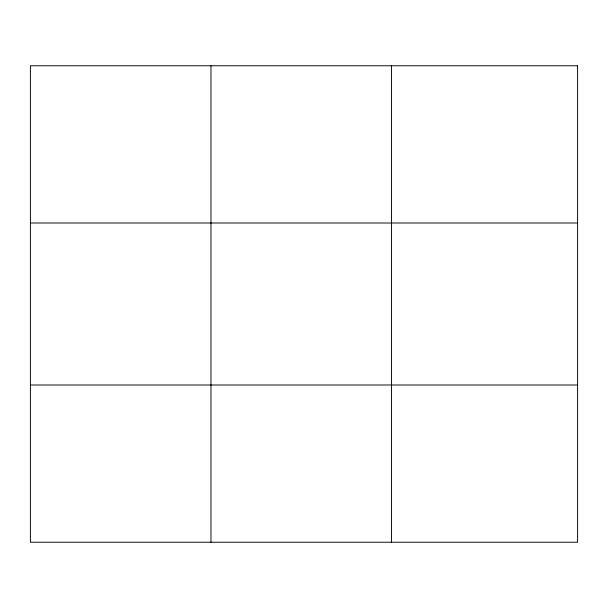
<?xml version="1.0" encoding="UTF-8"?>
<svg xmlns="http://www.w3.org/2000/svg" width="608" height="608" viewBox="0 0 608 608"><rect width="100%" height="100%" fill="white"/><g stroke="black" fill="none" stroke-linecap="round" stroke-linejoin="round"><path stroke-width="0.91" d="M210.976 542.23L210.976 65.77M391.552 542.23L391.552 65.77M30.4 222.999L577.6 222.999M30.4 385.001L577.6 385.001M577.6 65.77L577.6 542.23L30.4 542.23L30.4 65.77L577.6 65.77"/></g></svg>
